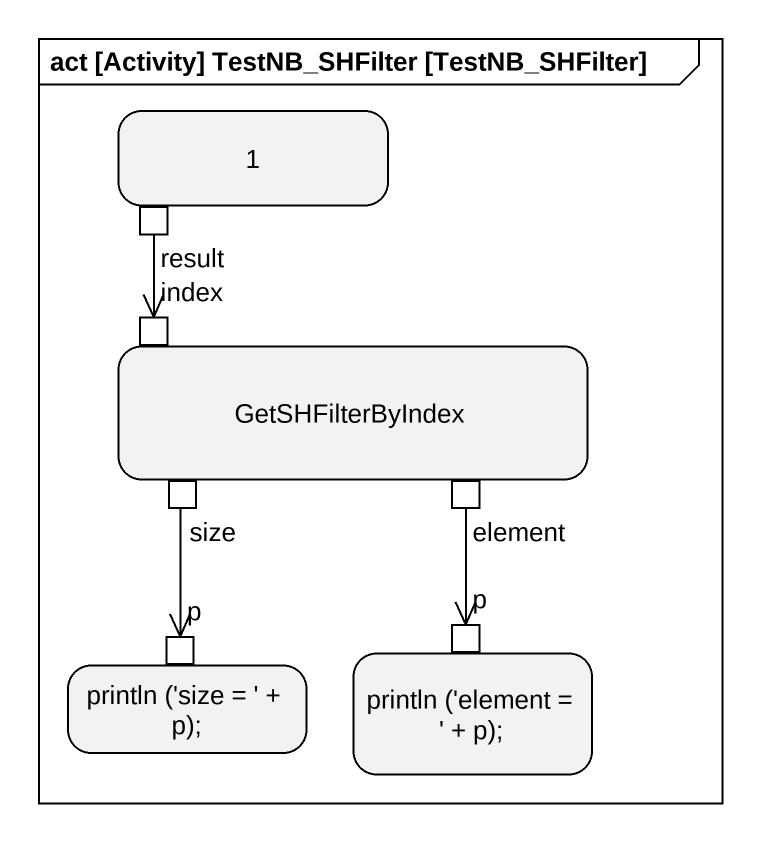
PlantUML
@startuml
mainframe act [Activity] TestNB_SHFilter [TestNB_SHFilter]
hide empty description
state "1" as s1 {
  state result <<outputPin>>
}
state GetSHFilterByIndex {
  state index <<inputPin>>
  state size <<outputPin>>
  state element <<outputPin>>
}
state "println ('element = ' + p);" as println_element_p {
  state "p" as p_2 <<inputPin>>
}
state "println ('size = ' + p);" as println_size_p {
  state p <<inputPin>>
}
result --> index
size --> p
element --> p_2
@enduml
